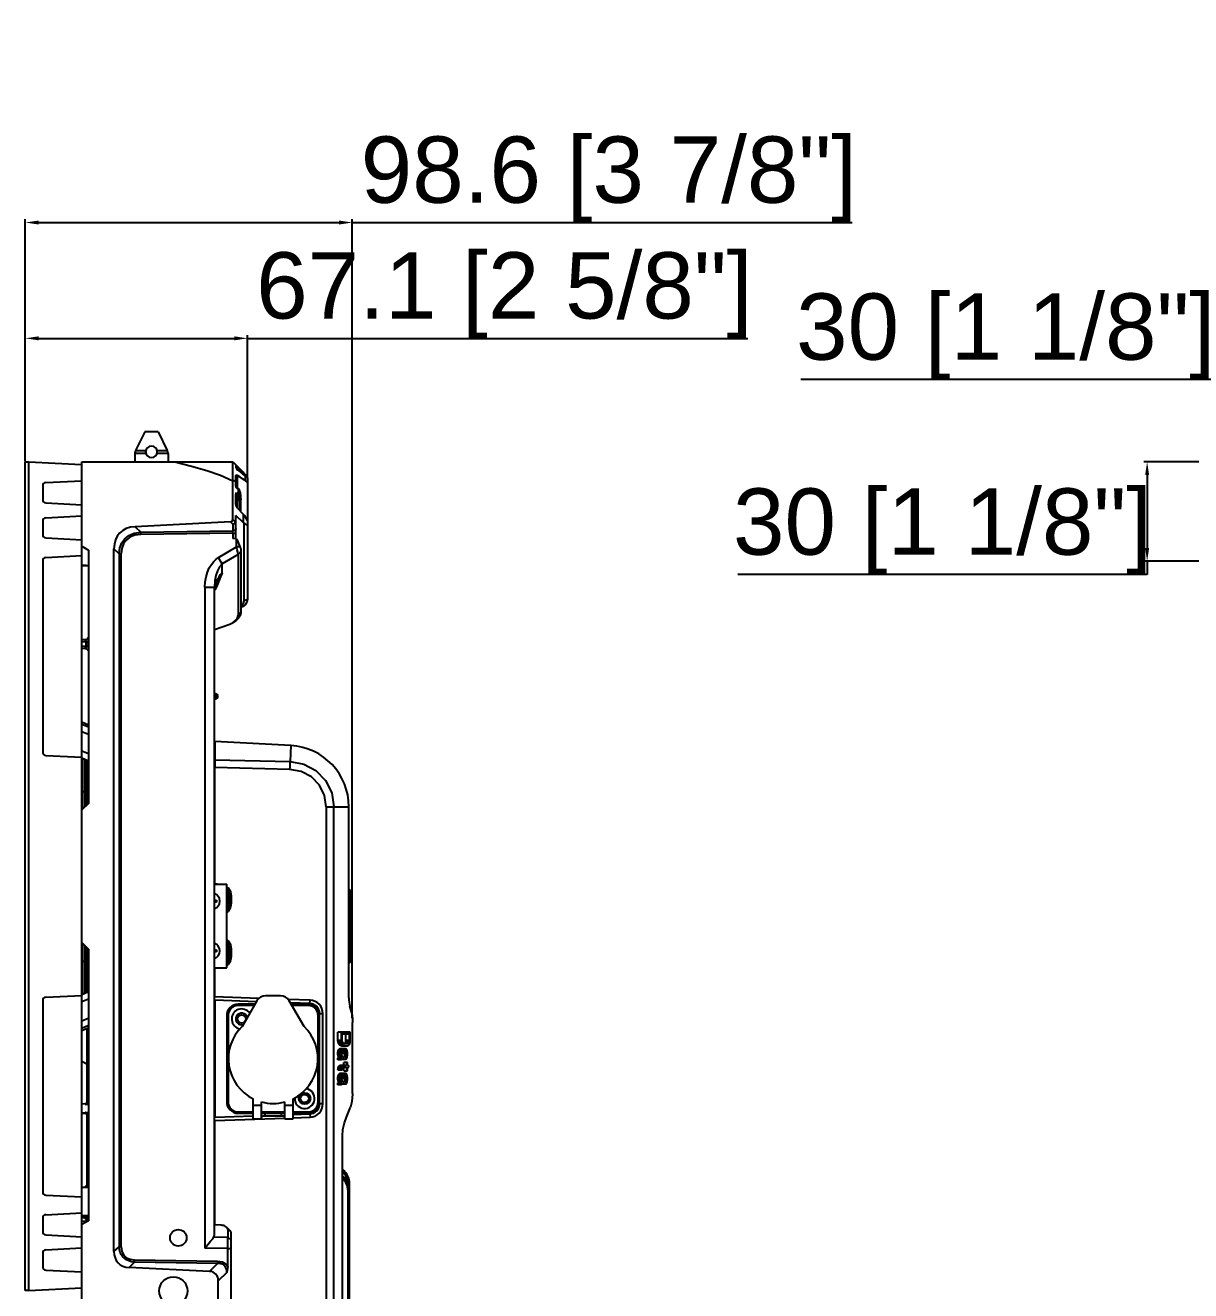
# Model space of a CAD drawing. Header units: millimetres. Extents: x -3132 to 28633, y 682 to 5849.
# Drawn here: x 6699.6 to 7051.1, y 2455.6 to 2837.1 of the extents above; entities that cross this region are included whole.
import ezdxf

# ---------------------------------------------------------------- set-up
doc = ezdxf.new("R2010")
doc.units = ezdxf.units.MM
doc.styles.get("Standard").update_dxf_attribs({"font": 'arial.ttf'})
doc.dimstyles.new('ISO-20', dxfattribs={"dimtxt": 20, "dimasz": 4, "dimexe": 1, "dimexo": 0.2, "dimgap": 0, "dimtad": 1, "dimtoh": 1, "dimdec": 1, "dimzin": 9, "dimdsep": 46, "dimtxsty": 'Standard', "dimblk": '_FILLED', "dimcen": 0.2, "dimclrd": 256, "dimclre": 256, "dimclrt": 256, "dimadec": 1, "dimazin": 2, "dimtfac": 1, "dimtdec": 1, "dimtofl": 0, "dimtmove": 0, "dimatfit": 3, "dimldrblk": '_FILLED', "dimfxl": 1, "dimtolj": 1, "dimtzin": 0, "dimarcsym": 0})

# ---------------------------------------------------------------- blocks, each defined once
blk = doc.blocks.new('_FILLED')
at = {"color": 0, "linetype": 'ByBlock'}
blk.add_solid([(0, 0), (-1, 0.15), (-1, -0.15)], dxfattribs=at)
blk = doc.blocks.new('*D6')
at = {"lineweight": -2, "transparency": 16777216}
for p, q in [((6699.62, 2705.63), (6699.62, 2778.67)), ((6798.26, 2537.75), (6798.26, 2778.67)), ((6703.62, 2777.67), (6794.26, 2777.67)), ((6798.26, 2777.67), (6949.02, 2777.67))]:
    blk.add_line(p, q, dxfattribs=at)
at = {"layer": 'Defpoints', "color": 0, "transparency": 16777216}
for p in [(6798.26, 2777.67), (6699.62, 2705.43), (6798.26, 2537.55)]:
    blk.add_point(p, dxfattribs=at)
at = {"lineweight": -2, "transparency": 16777216, "xscale": 4, "yscale": 4, "zscale": 4, "rotation": 180}
blk.add_blockref('_FILLED', (6699.62, 2777.67), dxfattribs=at)
at = {"lineweight": -2, "transparency": 16777216, "xscale": 4, "yscale": 4, "zscale": 4}
blk.add_blockref('_FILLED', (6798.26, 2777.67), dxfattribs=at)
at = {"transparency": 16777216, "insert": (6875.64, 2790.61), "char_height": 20, "attachment_point": 5}
blk.add_mtext('\\A1;98.6 [3 7/8"]', dxfattribs=at)
blk = doc.blocks.new('*D7')
at = {"lineweight": -2, "transparency": 16777216}
for p, q in [((6699.62, 2705.63), (6699.62, 2743.75)), ((6766.67, 2700.79), (6766.67, 2743.75)), ((6703.62, 2742.75), (6762.67, 2742.75)), ((6766.67, 2742.75), (6917.53, 2742.75))]:
    blk.add_line(p, q, dxfattribs=at)
at = {"layer": 'Defpoints', "color": 0, "transparency": 16777216}
for p in [(6766.67, 2742.75), (6699.62, 2705.43), (6766.67, 2700.59)]:
    blk.add_point(p, dxfattribs=at)
at = {"lineweight": -2, "transparency": 16777216, "xscale": 4, "yscale": 4, "zscale": 4, "rotation": 180}
blk.add_blockref('_FILLED', (6699.62, 2742.75), dxfattribs=at)
at = {"lineweight": -2, "transparency": 16777216, "xscale": 4, "yscale": 4, "zscale": 4}
blk.add_blockref('_FILLED', (6766.67, 2742.75), dxfattribs=at)
at = {"transparency": 16777216, "insert": (6844.1, 2755.69), "char_height": 20, "attachment_point": 5}
blk.add_mtext('\\A1;67.1 [2 5/8"]', dxfattribs=at)
blk = doc.blocks.new('*D20')
at = {"lineweight": -2, "transparency": 16777216}
for p, q in [((7061.03, 2730.33), (6933.59, 2730.33)), ((7061.03, 2705.73), (7061.03, 2731.33)), ((7087.03, 2730.33), (7065.03, 2730.33)), ((7091.03, 2675.73), (7091.03, 2731.33))]:
    blk.add_line(p, q, dxfattribs=at)
at = {"layer": 'Defpoints', "color": 0, "transparency": 16777216}
for p in [(7061.03, 2730.33), (7061.03, 2705.53), (7091.03, 2675.53)]:
    blk.add_point(p, dxfattribs=at)
at = {"lineweight": -2, "transparency": 16777216, "xscale": 4, "yscale": 4, "zscale": 4, "rotation": 180}
blk.add_blockref('_FILLED', (7061.03, 2730.33), dxfattribs=at)
at = {"lineweight": -2, "transparency": 16777216, "xscale": 4, "yscale": 4, "zscale": 4}
blk.add_blockref('_FILLED', (7091.03, 2730.33), dxfattribs=at)
at = {"transparency": 16777216, "insert": (6995.31, 2743.28), "char_height": 20, "attachment_point": 5}
blk.add_mtext('\\A1;30 [1 1/8"]', dxfattribs=at)
blk = doc.blocks.new('*D21')
at = {"lineweight": -2, "transparency": 16777216}
for p, q in [((7060.83, 2705.53), (7037, 2705.53)), ((7038, 2701.53), (7038, 2679.53)), ((7090.83, 2675.53), (7037, 2675.53)), ((7038, 2675.53), (7038, 2671.53)), ((7038, 2671.53), (6914.56, 2671.53))]:
    blk.add_line(p, q, dxfattribs=at)
at = {"layer": 'Defpoints', "color": 0, "transparency": 16777216}
for p in [(7061.03, 2705.53), (7038, 2675.53), (7091.03, 2675.53)]:
    blk.add_point(p, dxfattribs=at)
at = {"lineweight": -2, "transparency": 16777216, "xscale": 4, "yscale": 4, "zscale": 4}
for p, rotation in [((7038, 2705.53), 90), ((7038, 2675.53), 270)]:
    blk.add_blockref('_FILLED', p, dxfattribs=dict(at, rotation=rotation))
at = {"transparency": 16777216, "insert": (6976.28, 2684.48), "char_height": 20, "attachment_point": 5}
blk.add_mtext('\\A1;30 [1 1/8"]', dxfattribs=at)

msp = doc.modelspace()

# ---------------------------------------------------------------- linework, layer by layer
at = {"linetype": 'Continuous'}
for p, q in [((6735.667, 2714.533), (6732.879, 2708.955)), ((6739.667, 2714.533), (6735.667, 2714.533)), ((6739.667, 2714.533), (6742.456, 2708.955)), ((6699.617, 2455.633), (6699.617, 2705.433)), ((6700.667, 2705.433), (6699.617, 2705.433)), ((6700.667, 2455.633), (6700.667, 2705.433)), ((6716.618, 2704.597), (6700.667, 2705.433)), ((6716.667, 1705.533), (6716.667, 2705.533)), ((6716.667, 2705.533), (6762.167, 2705.533)), ((6732.667, 2708.061), (6732.667, 2705.533)), ((6735.982, 2708.061), (6732.667, 2708.061)), ((6732.879, 2708.955), (6735.969, 2708.955)), ((6742.667, 2708.061), (6739.353, 2708.061)), ((6739.366, 2708.955), (6742.456, 2708.955)), ((6739.417, 2708.531), (6739.417, 2708.533)), ((6742.667, 2708.061), (6742.667, 2705.533)), ((6762.167, 2688.086), (6762.167, 2705.533)), ((6762.167, 2705.533), (6765.33, 2702.37)), ((6763.167, 2704.533), (6763.167, 2703.699)), ((6763.262, 2704.397), (6763.254, 2704.345)), ((6763.301, 2704.06), (6763.372, 2703.798)), ((6763.372, 2703.798), (6763.458, 2703.528)), ((6763.458, 2703.528), (6763.582, 2703.175)), ((6763.724, 2703.423), (6763.553, 2703.257)), ((6763.639, 2697.691), (6763.639, 2701.435)), ((6764.398, 2700.924), (6763.639, 2701.435)), ((6763.828, 2703.612), (6763.724, 2703.423)), ((6763.793, 2703.908), (6763.85, 2703.783)), ((6763.85, 2703.783), (6763.828, 2703.612)), ((6704.867, 2698.264), (6704.867, 2694.162)), ((6705.815, 2699.262), (6716.667, 2699.831)), ((6763.167, 2698.229), (6763.167, 2701.358)), ((6763.186, 2698.046), (6763.167, 2698.229)), ((6763.301, 2698.054), (6763.21, 2698.191)), ((6763.281, 2697.828), (6763.313, 2697.689)), ((6763.301, 2698.054), (6763.805, 2697.513)), ((6763.793, 2697.174), (6763.313, 2697.689)), ((6765.156, 2700.413), (6764.398, 2700.924)), ((6765.913, 2699.901), (6765.156, 2700.413)), ((6765.913, 2701.371), (6765.913, 2699.901)), ((6766.667, 2700.683), (6766.667, 2664.014)), ((6763.167, 2695.524), (6763.184, 2695.787)), ((6763.167, 2692.732), (6763.167, 2695.524)), ((6763.313, 2696.24), (6763.793, 2695.796)), ((6763.336, 2695.433), (6763.553, 2695.501)), ((6763.396, 2695.21), (6763.639, 2695.266)), ((6763.47, 2695.727), (6763.611, 2695.343)), ((6763.611, 2695.343), (6763.639, 2695.266)), ((6763.639, 2691.577), (6763.639, 2695.266)), ((6763.933, 2694.831), (6763.639, 2695.266)), ((6763.844, 2697.309), (6763.793, 2697.174)), ((6763.793, 2697.174), (6763.793, 2695.796)), ((6764.242, 2696.919), (6763.806, 2697.512)), ((6764.558, 2694.749), (6764.667, 2694.09)), ((6764.667, 2690.453), (6764.667, 2695.36)), ((6705.815, 2693.163), (6716.667, 2692.594)), ((6763.639, 2691.558), (6765.33, 2689.741)), ((6764.196, 2693.738), (6764.196, 2690.96)), ((6704.867, 2687.662), (6704.867, 2683.56)), ((6705.815, 2688.661), (6716.667, 2689.23)), ((6761.495, 2687.38), (6732.757, 2685.961)), ((6762.202, 2686.707), (6761.495, 2687.38)), ((6762.167, 2688.086), (6763.037, 2687.26)), ((6762.202, 2686.707), (6762.202, 2684.719)), ((6763.167, 2682.313), (6763.167, 2689.368)), ((6765.33, 2687.258), (6763.167, 2689.368)), ((6765.33, 2689.741), (6765.33, 2687.258)), ((6765.668, 2663.648), (6765.668, 2686.908)), ((6705.815, 2682.561), (6716.667, 2681.993)), ((6732.757, 2685.961), (6734.485, 2684.318)), ((6734.485, 2684.318), (6762.202, 2684.719)), ((6762.202, 2684.012), (6734.485, 2683.611)), ((6762.585, 2684.783), (6762.202, 2684.719)), ((6762.202, 2684.012), (6762.202, 2682.378)), ((6762.202, 2684.012), (6763.167, 2684.012)), ((6763.296, 2682.313), (6762.202, 2682.378)), ((6716.667, 2680.033), (6718.667, 2678.878)), ((6718.667, 2678.878), (6718.667, 2602.533)), ((6726.367, 2467.399), (6726.367, 2679.251)), ((6727.889, 2677.805), (6726.367, 2679.251)), ((6757.9, 2676.641), (6763.296, 2679.887)), ((6763.296, 2679.887), (6763.296, 2682.313)), ((6763.296, 2682.313), (6763.674, 2681.912)), ((6763.501, 2679.024), (6763.296, 2679.887)), ((6764.493, 2679.887), (6763.296, 2679.887)), ((6764.56, 2679.719), (6763.674, 2681.912)), ((6764.667, 2679.397), (6764.667, 2660.133)), ((6704.867, 2675.662), (6704.867, 2617.993)), ((6705.815, 2676.661), (6716.667, 2677.23)), ((6727.889, 2677.805), (6727.889, 2468.845)), ((6727.889, 2677.805), (6728.561, 2677.805)), ((6728.561, 2468.845), (6728.561, 2677.842)), ((6763.83, 2677.595), (6759.026, 2674.706)), ((6764.667, 2678.512), (6763.83, 2677.595)), ((6763.83, 2677.595), (6763.83, 2659.216)), ((6716.667, 2674.283), (6718.667, 2674.248)), ((6718.001, 2674.26), (6716.667, 2674.213)), ((6759.026, 2672), (6758.061, 2669.788)), ((6759.026, 2672), (6759.026, 2674.706)), ((6753.772, 2667.757), (6753.772, 2468.437)), ((6753.772, 2667.757), (6756.667, 2667.757)), ((6756.667, 2472.359), (6756.667, 2667.757)), ((6756.749, 2666.855), (6756.961, 2668.099)), ((6757.258, 2667.826), (6756.801, 2666.954)), ((6756.961, 2668.099), (6757.264, 2669.174)), ((6758.061, 2669.788), (6757.258, 2667.826)), ((6757.317, 2668.928), (6757.323, 2668.944)), ((6766.667, 2664.014), (6765.668, 2663.648)), ((6763.83, 2659.216), (6764.667, 2660.133)), ((6756.667, 2654.999), (6761.341, 2656.602)), ((6761.341, 2656.602), (6762.312, 2657.073)), ((6762.313, 2657.073), (6762.318, 2657.076)), ((6717.724, 2651.89), (6716.667, 2651.835)), ((6717.724, 2651.89), (6717.724, 2651.283)), ((6717.967, 2651.283), (6716.667, 2651.283)), ((6717.967, 2649.783), (6716.667, 2649.783)), ((6717.724, 2649.175), (6716.667, 2649.231)), ((6717.724, 2649.783), (6717.724, 2649.175)), ((6717.89, 2649.153), (6718.279, 2649.915)), ((6717.967, 2649.783), (6717.967, 2651.283)), ((6718.579, 2650.917), (6718.667, 2651.513)), ((6757.194, 2635.536), (6756.667, 2635.563)), ((6757.667, 2635.037), (6756.667, 2635.082)), ((6756.667, 2634.538), (6757.667, 2634.584)), ((6756.667, 2634.057), (6757.194, 2634.085)), ((6757.667, 2634.584), (6757.667, 2635.037)), ((6718.667, 2626.135), (6716.667, 2626.978)), ((6718.667, 2625.461), (6716.667, 2626.304)), ((6716.667, 2624.213), (6718.667, 2623.369)), ((6718.667, 2617.452), (6716.667, 2618.296)), ((6756.819, 2621.14), (6756.827, 2615.651)), ((6779.731, 2619.939), (6756.819, 2621.14)), ((6779.731, 2619.939), (6779.479, 2615.137)), ((6705.815, 2616.994), (6716.667, 2616.426)), ((6718.667, 2615.282), (6716.667, 2616.125)), ((6716.967, 2600.833), (6716.967, 2615.999)), ((6717.667, 2601.533), (6717.667, 2615.533)), ((6718.167, 2602.033), (6718.167, 2615.493)), ((6756.827, 2615.651), (6756.667, 2615.686)), ((6756.827, 2615.651), (6779.479, 2615.137)), ((6718.167, 2612.033), (6718.667, 2612.033)), ((6756.667, 2613.314), (6756.833, 2613.314)), ((6756.833, 2578.165), (6756.833, 2613.314)), ((6779.459, 2612.744), (6756.833, 2613.314)), ((6716.667, 2606.133), (6718.167, 2606.133)), ((6718.667, 2602.533), (6716.667, 2600.533)), ((6790.397, 2601.516), (6790.397, 1908.046)), ((6790.397, 2601.516), (6797.213, 2601.516)), ((6792.713, 1906.961), (6792.713, 2601.516)), ((6797.213, 2543.935), (6797.213, 2601.516)), ((6756.667, 2578.17), (6756.833, 2578.165)), ((6756.667, 2578.133), (6760.417, 2578.133)), ((6757.453, 2578.133), (6756.833, 2578.165)), ((6760.417, 2552.933), (6760.417, 2578.133)), ((6760.417, 2575.936), (6760.71, 2575.491)), ((6797.713, 2576.283), (6797.213, 2576.783)), ((6797.713, 2554.783), (6797.713, 2576.283)), ((6756.667, 2573.353), (6757.267, 2573.353)), ((6757.267, 2572.713), (6756.667, 2572.713)), ((6756.791, 2573.353), (6756.791, 2572.713)), ((6757.267, 2573.353), (6757.267, 2572.713)), ((6760.71, 2575.491), (6760.874, 2574.583)), ((6760.874, 2572.483), (6760.723, 2571.607)), ((6760.874, 2574.583), (6760.874, 2572.483)), ((6760.874, 2574.583), (6761.848, 2574.583)), ((6761.848, 2572.483), (6760.874, 2572.483)), ((6761.367, 2572.483), (6761.367, 2574.583)), ((6761.598, 2571.186), (6761.848, 2572.483)), ((6761.848, 2572.483), (6761.848, 2574.583)), ((6760.723, 2571.607), (6760.417, 2571.126)), ((6716.667, 2560.533), (6718.667, 2558.533)), ((6716.967, 2545.067), (6716.967, 2560.233)), ((6717.667, 2545.362), (6717.667, 2559.533)), ((6718.167, 2559.033), (6718.167, 2545.573)), ((6718.667, 2558.533), (6718.667, 2476.688)), ((6756.667, 2558.353), (6757.267, 2558.353)), ((6757.267, 2557.713), (6756.667, 2557.713)), ((6756.791, 2558.353), (6756.791, 2557.713)), ((6757.267, 2558.353), (6757.267, 2557.713)), ((6760.417, 2559.936), (6760.71, 2559.491)), ((6760.71, 2559.491), (6760.874, 2558.583)), ((6760.874, 2556.483), (6760.723, 2555.607)), ((6760.874, 2558.583), (6760.874, 2556.483)), ((6760.874, 2558.583), (6761.848, 2558.583)), ((6761.848, 2556.483), (6760.874, 2556.483)), ((6761.367, 2556.483), (6761.367, 2558.583)), ((6761.598, 2555.186), (6761.848, 2556.483)), ((6761.848, 2556.483), (6761.848, 2558.583)), ((6716.667, 2554.933), (6718.167, 2554.933)), ((6756.667, 2552.933), (6760.417, 2552.933)), ((6756.833, 2552.9), (6756.667, 2552.896)), ((6756.833, 2552.9), (6757.453, 2552.933)), ((6756.833, 2544.186), (6756.833, 2552.9)), ((6760.723, 2555.607), (6760.417, 2555.126)), ((6797.713, 2554.783), (6797.213, 2554.283)), ((6716.667, 2544.941), (6718.667, 2545.784)), ((6704.867, 2543.075), (6704.867, 2485.404)), ((6705.815, 2544.074), (6716.667, 2544.643)), ((6716.667, 2542.77), (6718.667, 2543.614)), ((6756.831, 2544.186), (6756.608, 2544.177)), ((6756.667, 2542.131), (6756.867, 2542.128)), ((6770.065, 2543.716), (6756.831, 2544.186)), ((6756.867, 2507.899), (6756.867, 2543.167)), ((6769.328, 2542.732), (6756.867, 2543.167)), ((6763.867, 2541.583), (6763.867, 2541.983)), ((6768.895, 2541.983), (6763.867, 2541.983)), ((6768.664, 2541.583), (6763.867, 2541.583)), ((6769.501, 2543.033), (6765.023, 2535.276)), ((6776.635, 2544.533), (6772.099, 2544.533)), ((6785.507, 2543.168), (6778.967, 2543.4)), ((6783.712, 2535.276), (6779.233, 2543.033)), ((6785.472, 2542.168), (6779.615, 2542.373)), ((6784.867, 2541.983), (6779.84, 2541.983)), ((6784.867, 2541.583), (6780.071, 2541.583)), ((6784.867, 2541.583), (6784.867, 2541.983)), ((6785.472, 2542.168), (6785.507, 2543.168)), ((6798.076, 2539.397), (6797.554, 2541.346)), ((6718.571, 2537.656), (6716.667, 2536.853)), ((6760.367, 2538.483), (6760.367, 2512.583)), ((6760.767, 2538.483), (6760.367, 2538.483)), ((6760.767, 2538.483), (6760.767, 2512.583)), ((6787.967, 2512.583), (6787.967, 2538.483)), ((6787.967, 2538.483), (6788.367, 2538.483)), ((6788.367, 2511.896), (6788.367, 2539.17)), ((6788.367, 2539.17), (6789.367, 2539.17)), ((6789.367, 2511.896), (6789.367, 2539.17)), ((6716.667, 2534.762), (6718.667, 2535.605)), ((6716.667, 2534.087), (6718.561, 2534.886)), ((6718.167, 2534.633), (6718.167, 2512.03)), ((6793.929, 2531.033), (6793.929, 2533.533)), ((6797.639, 2533.533), (6793.929, 2533.533)), ((6794.867, 2533.533), (6794.867, 2531.033)), ((6797.639, 2531.033), (6797.639, 2533.533)), ((6798.279, 2515.088), (6798.279, 2536.432)), ((6794.867, 2531.033), (6793.929, 2531.033)), ((6794.926, 2530.512), (6793.997, 2530.512)), ((6795.044, 2530.095), (6794.132, 2530.095)), ((6794.867, 2531.033), (6794.926, 2530.512)), ((6794.926, 2530.512), (6795.044, 2530.095)), ((6795.044, 2530.095), (6795.28, 2529.679)), ((6795.221, 2531.033), (6795.221, 2532.908)), ((6797.285, 2532.908), (6795.221, 2532.908)), ((6795.28, 2530.616), (6795.221, 2531.033)), ((6795.398, 2530.304), (6795.28, 2530.616)), ((6795.575, 2530.095), (6795.398, 2530.304)), ((6795.811, 2529.991), (6795.575, 2530.095)), ((6796.695, 2529.991), (6795.811, 2529.991)), ((6796.931, 2530.095), (6796.026, 2530.095)), ((6797.108, 2530.304), (6796.18, 2530.304)), ((6797.226, 2530.616), (6796.28, 2530.616)), ((6796.33, 2531.033), (6796.33, 2532.908)), ((6797.285, 2531.033), (6796.33, 2531.033)), ((6796.931, 2530.095), (6796.695, 2529.991)), ((6797.108, 2530.304), (6796.931, 2530.095)), ((6797.226, 2530.616), (6797.108, 2530.304)), ((6797.285, 2531.033), (6797.226, 2530.616)), ((6797.226, 2529.679), (6797.462, 2530.095)), ((6797.285, 2532.908), (6797.285, 2531.033)), ((6797.462, 2530.095), (6797.58, 2530.512)), ((6797.58, 2530.512), (6797.639, 2531.033)), ((6793.929, 2526.866), (6793.929, 2527.491)), ((6794.867, 2527.491), (6793.929, 2527.491)), ((6794.867, 2526.866), (6793.929, 2526.866)), ((6794.926, 2527.908), (6793.997, 2527.908)), ((6794.926, 2526.345), (6793.997, 2526.345)), ((6794.985, 2528.116), (6794.065, 2528.116)), ((6795.044, 2526.033), (6794.132, 2526.033)), ((6795.162, 2528.429), (6794.265, 2528.429)), ((6795.162, 2525.929), (6794.265, 2525.929)), ((6795.28, 2529.679), (6794.396, 2529.679)), ((6796.401, 2528.533), (6794.525, 2528.533)), ((6795.516, 2529.47), (6794.652, 2529.47)), ((6794.926, 2527.908), (6794.867, 2527.491)), ((6794.867, 2527.491), (6794.867, 2526.866)), ((6794.867, 2526.866), (6794.926, 2526.345)), ((6794.985, 2528.116), (6794.926, 2527.908)), ((6794.926, 2526.345), (6795.044, 2526.033)), ((6794.96, 2529.366), (6796.695, 2529.366)), ((6795.162, 2528.429), (6794.985, 2528.116)), ((6795.162, 2525.929), (6794.985, 2525.825)), ((6795.044, 2526.033), (6795.162, 2525.929)), ((6795.103, 2527.491), (6795.221, 2527.908)), ((6795.103, 2526.866), (6795.103, 2527.491)), ((6795.811, 2527.491), (6795.103, 2527.491)), ((6795.87, 2527.075), (6795.103, 2527.075)), ((6795.221, 2526.345), (6795.103, 2526.866)), ((6795.398, 2528.533), (6795.162, 2528.429)), ((6795.221, 2527.908), (6795.339, 2528.012)), ((6795.634, 2527.908), (6795.221, 2527.908)), ((6795.752, 2527.7), (6795.221, 2527.7)), ((6795.398, 2526.033), (6795.221, 2526.345)), ((6795.28, 2529.679), (6795.516, 2529.47)), ((6795.339, 2528.012), (6795.457, 2528.012)), ((6795.516, 2525.929), (6795.398, 2526.033)), ((6795.457, 2528.012), (6795.634, 2527.908)), ((6795.516, 2529.47), (6795.811, 2529.366)), ((6795.87, 2525.929), (6795.516, 2525.929)), ((6795.811, 2528.325), (6795.575, 2528.533)), ((6795.634, 2527.908), (6795.752, 2527.7)), ((6795.752, 2527.7), (6795.811, 2527.491)), ((6795.929, 2528.116), (6795.811, 2528.325)), ((6795.811, 2527.491), (6795.87, 2527.075)), ((6795.87, 2527.075), (6795.87, 2525.929)), ((6796.047, 2527.7), (6795.929, 2528.116)), ((6796.283, 2528.012), (6795.929, 2528.012)), ((6796.401, 2527.908), (6796.047, 2527.908)), ((6796.106, 2527.075), (6796.047, 2527.7)), ((6796.46, 2527.7), (6796.047, 2527.7)), ((6796.519, 2527.283), (6796.047, 2527.283)), ((6796.106, 2525.929), (6796.106, 2527.075)), ((6796.519, 2526.658), (6796.106, 2526.658)), ((6796.46, 2526.241), (6796.106, 2526.241)), ((6796.401, 2526.033), (6796.106, 2526.033)), ((6796.283, 2525.929), (6796.106, 2525.929)), ((6796.283, 2528.533), (6796.283, 2528.012)), ((6796.283, 2528.012), (6796.401, 2527.908)), ((6796.401, 2526.033), (6796.283, 2525.929)), ((6796.519, 2528.429), (6796.401, 2528.533)), ((6796.401, 2527.908), (6796.46, 2527.7)), ((6796.46, 2526.241), (6796.401, 2526.033)), ((6796.46, 2527.7), (6796.519, 2527.283)), ((6796.519, 2526.658), (6796.46, 2526.241)), ((6796.637, 2528.22), (6796.519, 2528.429)), ((6796.519, 2527.283), (6796.519, 2526.658)), ((6796.578, 2525.72), (6796.695, 2526.033)), ((6796.695, 2528.012), (6796.637, 2528.22)), ((6796.695, 2529.366), (6796.99, 2529.47)), ((6796.754, 2527.283), (6796.695, 2528.012)), ((6796.695, 2526.033), (6796.754, 2526.658)), ((6796.754, 2526.658), (6796.754, 2527.283)), ((6796.99, 2529.47), (6797.226, 2529.679)), ((6716.667, 2524.796), (6718.167, 2523.993)), ((6793.929, 2525.2), (6793.929, 2525.72)), ((6794.867, 2525.72), (6793.929, 2525.72)), ((6794.867, 2525.2), (6793.929, 2525.2)), ((6794.926, 2522.7), (6793.997, 2522.7)), ((6794.985, 2525.825), (6794.065, 2525.825)), ((6794.985, 2523.012), (6794.065, 2523.012)), ((6795.103, 2523.325), (6794.199, 2523.325)), ((6796.519, 2523.533), (6794.461, 2523.533)), ((6794.985, 2525.825), (6794.867, 2525.72)), ((6794.867, 2525.72), (6794.867, 2525.2)), ((6795.044, 2525.304), (6794.867, 2525.2)), ((6794.926, 2522.7), (6794.867, 2522.075)), ((6794.985, 2523.012), (6794.926, 2522.7)), ((6795.103, 2523.325), (6794.985, 2523.012)), ((6795.339, 2525.408), (6795.044, 2525.304)), ((6795.339, 2523.533), (6795.103, 2523.325)), ((6795.103, 2522.075), (6795.162, 2522.595)), ((6795.162, 2522.595), (6795.28, 2522.908)), ((6795.28, 2522.908), (6795.457, 2523.012)), ((6795.339, 2525.408), (6796.283, 2525.408)), ((6795.457, 2523.012), (6796.519, 2523.012)), ((6795.653, 2523.533), (6795.653, 2524.366)), ((6796.754, 2524.366), (6795.653, 2524.366)), ((6795.653, 2521.866), (6795.653, 2523.012)), ((6796.283, 2525.408), (6796.46, 2525.512)), ((6796.46, 2525.512), (6796.578, 2525.72)), ((6796.519, 2524.366), (6796.519, 2523.533)), ((6796.519, 2523.012), (6796.519, 2521.866)), ((6796.754, 2523.533), (6796.754, 2524.366)), ((6796.754, 2523.533), (6797.226, 2523.533)), ((6796.754, 2521.866), (6796.754, 2523.012)), ((6796.754, 2523.012), (6797.226, 2523.012)), ((6797.226, 2523.012), (6797.226, 2523.533)), ((6795.103, 2522.075), (6793.929, 2522.075)), ((6793.929, 2519.366), (6793.929, 2519.991)), ((6794.867, 2519.991), (6793.929, 2519.991)), ((6794.867, 2519.366), (6793.929, 2519.366)), ((6794.926, 2520.408), (6793.997, 2520.408)), ((6794.926, 2518.845), (6793.997, 2518.845)), ((6794.985, 2520.616), (6794.065, 2520.616)), ((6794.985, 2518.325), (6794.065, 2518.325)), ((6795.044, 2518.533), (6794.132, 2518.533)), ((6795.162, 2520.929), (6794.265, 2520.929)), ((6795.162, 2518.429), (6794.265, 2518.429)), ((6796.401, 2521.033), (6794.525, 2521.033)), ((6794.926, 2520.408), (6794.867, 2519.991)), ((6794.867, 2519.991), (6794.867, 2519.366)), ((6794.867, 2519.366), (6794.926, 2518.845)), ((6794.985, 2518.325), (6794.867, 2518.22)), ((6794.985, 2520.616), (6794.926, 2520.408)), ((6794.926, 2518.845), (6795.044, 2518.533)), ((6795.162, 2520.929), (6794.985, 2520.616)), ((6795.162, 2518.429), (6794.985, 2518.325)), ((6795.044, 2518.533), (6795.162, 2518.429)), ((6795.103, 2519.991), (6795.221, 2520.408)), ((6795.103, 2519.366), (6795.103, 2519.991)), ((6795.811, 2519.991), (6795.103, 2519.991)), ((6795.87, 2519.575), (6795.103, 2519.575)), ((6795.221, 2518.845), (6795.103, 2519.366)), ((6795.398, 2521.033), (6795.162, 2520.929)), ((6795.221, 2520.408), (6795.339, 2520.512)), ((6795.634, 2520.408), (6795.221, 2520.408)), ((6795.752, 2520.2), (6795.221, 2520.2)), ((6795.398, 2518.533), (6795.221, 2518.845)), ((6795.339, 2520.512), (6795.457, 2520.512)), ((6795.516, 2518.429), (6795.398, 2518.533)), ((6795.457, 2520.512), (6795.634, 2520.408)), ((6795.87, 2518.429), (6795.516, 2518.429)), ((6795.811, 2520.825), (6795.575, 2521.033)), ((6795.634, 2520.408), (6795.752, 2520.2)), ((6795.653, 2521.866), (6796.754, 2521.866)), ((6795.752, 2520.2), (6795.811, 2519.991)), ((6795.929, 2520.616), (6795.811, 2520.825)), ((6795.811, 2519.991), (6795.87, 2519.575)), ((6795.87, 2519.575), (6795.87, 2518.429)), ((6796.047, 2520.2), (6795.929, 2520.616)), ((6796.283, 2520.512), (6795.929, 2520.512)), ((6796.401, 2520.408), (6796.047, 2520.408)), ((6796.106, 2519.575), (6796.047, 2520.2)), ((6796.46, 2520.2), (6796.047, 2520.2)), ((6796.519, 2519.783), (6796.047, 2519.783)), ((6796.106, 2518.429), (6796.106, 2519.575)), ((6796.519, 2519.158), (6796.106, 2519.158)), ((6796.46, 2518.741), (6796.106, 2518.741)), ((6796.401, 2518.533), (6796.106, 2518.533)), ((6796.283, 2518.429), (6796.106, 2518.429)), ((6796.283, 2521.033), (6796.283, 2520.512)), ((6796.283, 2520.512), (6796.401, 2520.408)), ((6796.401, 2518.533), (6796.283, 2518.429)), ((6796.519, 2520.929), (6796.401, 2521.033)), ((6796.401, 2520.408), (6796.46, 2520.2)), ((6796.46, 2518.741), (6796.401, 2518.533)), ((6796.46, 2520.2), (6796.519, 2519.783)), ((6796.519, 2519.158), (6796.46, 2518.741)), ((6796.637, 2520.72), (6796.519, 2520.929)), ((6796.519, 2519.783), (6796.519, 2519.158)), ((6796.578, 2518.22), (6796.695, 2518.533)), ((6796.695, 2520.512), (6796.637, 2520.72)), ((6796.754, 2519.783), (6796.695, 2520.512)), ((6796.695, 2518.533), (6796.754, 2519.158)), ((6796.754, 2519.158), (6796.754, 2519.783)), ((6793.929, 2517.7), (6793.929, 2518.22)), ((6794.867, 2518.22), (6793.929, 2518.22)), ((6794.867, 2517.7), (6793.929, 2517.7)), ((6794.867, 2518.22), (6794.867, 2517.7)), ((6795.044, 2517.804), (6794.867, 2517.7)), ((6795.339, 2517.908), (6795.044, 2517.804)), ((6795.339, 2517.908), (6796.283, 2517.908)), ((6796.283, 2517.908), (6796.46, 2518.012)), ((6796.46, 2518.012), (6796.578, 2518.22)), ((6716.667, 2511.914), (6717.713, 2512.005)), ((6717.724, 2511.89), (6716.667, 2511.835)), ((6717.713, 2512.005), (6717.713, 2511.89)), ((6717.724, 2511.89), (6717.724, 2511.679)), ((6718.667, 2511.718), (6717.724, 2511.679)), ((6718.427, 2512.198), (6718.618, 2512.554)), ((6760.767, 2512.583), (6760.367, 2512.583)), ((6768.367, 2507.383), (6768.367, 2513.44)), ((6768.367, 2511.533), (6770.867, 2511.533)), ((6770.867, 2507.383), (6770.867, 2512.495)), ((6777.867, 2507.383), (6777.867, 2512.495)), ((6777.867, 2511.533), (6780.367, 2511.533)), ((6780.367, 2507.383), (6780.367, 2513.44)), ((6787.967, 2512.583), (6788.367, 2512.583)), ((6789.367, 2511.896), (6788.367, 2511.896)), ((6716.667, 2509.231), (6717.724, 2509.175)), ((6716.667, 2509.152), (6717.713, 2509.061)), ((6717.713, 2509.175), (6717.713, 2509.061)), ((6717.724, 2509.387), (6717.724, 2509.175)), ((6718.115, 2509.163), (6717.724, 2509.387)), ((6717.724, 2509.387), (6718.667, 2509.348)), ((6718.427, 2508.867), (6718.115, 2509.163)), ((6718.167, 2509.036), (6718.167, 2486.809)), ((6718.618, 2508.512), (6718.427, 2508.867)), ((6756.634, 2506.885), (6756.832, 2506.88)), ((6756.867, 2508.938), (6756.667, 2508.935)), ((6756.832, 2506.88), (6777.859, 2507.627)), ((6756.833, 2475.386), (6756.833, 2506.897)), ((6756.867, 2507.899), (6768.367, 2508.3)), ((6763.867, 2509.483), (6763.867, 2509.083)), ((6763.867, 2509.483), (6768.367, 2509.483)), ((6763.867, 2509.083), (6768.367, 2509.083)), ((6768.367, 2507.383), (6770.867, 2507.383)), ((6770.867, 2509.483), (6777.867, 2509.483)), ((6770.867, 2509.083), (6777.867, 2509.083)), ((6771.867, 2509.083), (6771.867, 2508.354)), ((6771.867, 2508.354), (6776.867, 2508.354)), ((6776.867, 2508.354), (6776.867, 2509.083)), ((6777.867, 2507.383), (6780.367, 2507.383)), ((6780.356, 2507.715), (6785.507, 2507.898)), ((6780.363, 2508.719), (6785.472, 2508.898)), ((6780.367, 2509.483), (6784.867, 2509.483)), ((6780.367, 2509.083), (6784.867, 2509.083)), ((6784.867, 2509.483), (6784.867, 2509.083)), ((6785.472, 2508.898), (6785.507, 2507.898)), ((6795.278, 2271.104), (6795.278, 2502.189)), ((6795.278, 2492.168), (6795.949, 2491.497)), ((6795.627, 2491.144), (6795.278, 2491.492)), ((6795.278, 2490.168), (6795.949, 2489.497)), ((6795.627, 2489.144), (6795.278, 2489.492)), ((6796.341, 2490.212), (6795.627, 2491.144)), ((6796.791, 2489.127), (6796.341, 2490.212)), ((6796.945, 2487.962), (6796.791, 2489.127)), ((6796.945, 2487.962), (6797.413, 2487.962)), ((6797.413, 1923.104), (6797.413, 2487.962)), ((6705.815, 2484.405), (6716.667, 2483.836)), ((6716.667, 2486.783), (6718.667, 2486.818)), ((6716.667, 2486.783), (6717.202, 2486.802)), ((6796.945, 2485.962), (6796.791, 2487.127)), ((6796.945, 2485.962), (6796.945, 1925.104)), ((6796.945, 2485.962), (6797.413, 2485.962)), ((6704.867, 2477.506), (6704.867, 2473.404)), ((6705.815, 2478.504), (6716.667, 2479.073)), ((6716.667, 2478.283), (6718.667, 2478.248)), ((6716.667, 2477.639), (6717.564, 2477.618)), ((6718.667, 2476.688), (6716.667, 2475.533)), ((6716.667, 2476.603), (6718.415, 2476.542)), ((6717.568, 2478.006), (6717.562, 2477.618)), ((6717.774, 2477.215), (6717.564, 2477.618)), ((6717.568, 2478.267), (6717.568, 2478.006)), ((6717.759, 2476.565), (6717.759, 2476.163)), ((6718.05, 2476.813), (6717.774, 2477.215)), ((6718.167, 2478.257), (6718.167, 2476.533)), ((6758.704, 2475.311), (6756.667, 2475.393)), ((6761.219, 2473.859), (6760.414, 2474.665)), ((6760.668, 2474.097), (6760.668, 2471.76)), ((6761.667, 2473.201), (6760.668, 2474.097)), ((6761.463, 2473.622), (6761.219, 2473.859)), ((6761.462, 2473.619), (6761.667, 2473.201)), ((6761.667, 2437.865), (6761.667, 2473.201)), ((6705.815, 2472.405), (6716.667, 2471.836)), ((6726.367, 2467.399), (6727.889, 2468.845)), ((6728.561, 2468.845), (6727.889, 2468.845)), ((6756.528, 2471.843), (6760.668, 2471.76)), ((6760.668, 2471.76), (6761.667, 2470.863)), ((6704.867, 2466.904), (6704.867, 2462.802)), ((6705.815, 2467.903), (6716.667, 2468.471)), ((6732.604, 2464.883), (6757.59, 2464.521)), ((6760.668, 2468.298), (6753.772, 2468.437)), ((6760.668, 2462.849), (6760.668, 2468.298)), ((6760.668, 2468.298), (6761.667, 2468.298)), ((6705.815, 2461.803), (6716.667, 2461.235)), ((6732.604, 2464.176), (6730.941, 2462.596)), ((6755.142, 2461.401), (6730.941, 2462.596)), ((6757.59, 2463.815), (6732.604, 2464.176)), ((6755.142, 2461.401), (6757.59, 2463.815)), ((6760.387, 2461.046), (6757.834, 2458.528)), ((6757.834, 2452.538), (6757.834, 2458.528)), ((6700.667, 2455.633), (6699.617, 2455.633)), ((6700.667, 2455.633), (6716.667, 2456.471))]:
    msp.add_line(p, q, dxfattribs=at)
for points in [[(6744.734, 2705.533), (6749.735, 2704.234), (6754.331, 2702.9), (6758.506, 2701.479), (6762.167, 2699.818)], [(6763.167, 2703.699), (6763.204, 2703.567), (6763.31, 2703.397), (6763.462, 2703.226), (6763.639, 2703.074)], [(6763.167, 2701.358), (6763.212, 2701.5), (6763.321, 2701.55), (6763.466, 2701.526), (6763.639, 2701.435)], [(6763.254, 2704.345), (6763.26, 2704.265), (6763.275, 2704.176), (6763.301, 2704.06)], [(6763.313, 2704.387), (6763.281, 2704.408), (6763.262, 2704.397)], [(6763.639, 2703.074), (6764.398, 2702.507), (6765.156, 2701.939), (6765.913, 2701.371)], [(6763.167, 2699.654), (6762.837, 2699.709), (6762.504, 2699.764), (6762.167, 2699.818)], [(6763.313, 2697.689), (6763.237, 2697.865), (6763.186, 2698.046)], [(6763.301, 2698.054), (6763.275, 2698.073), (6763.26, 2698.064), (6763.254, 2698.021)], [(6763.254, 2698.021), (6763.262, 2697.931), (6763.281, 2697.828)], [(6765.913, 2701.371), (6766.186, 2701.153), (6766.437, 2700.923), (6766.667, 2700.682)], [(6766.667, 2699.267), (6766.438, 2699.491), (6766.186, 2699.703), (6765.913, 2699.901)], [(6763.167, 2694.914), (6763.227, 2695.081), (6763.396, 2695.21)], [(6763.184, 2695.787), (6763.232, 2696.03), (6763.313, 2696.24)], [(6763.311, 2696.242), (6763.387, 2695.978), (6763.47, 2695.727)], [(6763.793, 2695.796), (6763.731, 2695.688), (6763.65, 2695.588), (6763.553, 2695.501)], [(6764.667, 2695.36), (6764.56, 2696.027), (6764.256, 2696.645), (6763.793, 2697.174)], [(6763.793, 2695.796), (6764.253, 2695.33), (6764.558, 2694.749)], [(6763.805, 2697.513), (6763.848, 2697.426), (6763.844, 2697.309)], [(6764.196, 2693.738), (6764.127, 2694.314), (6763.933, 2694.831)], [(6764.196, 2693.738), (6764.429, 2693.789), (6764.602, 2693.915), (6764.667, 2694.09)], [(6764.667, 2695.36), (6764.569, 2696.121), (6764.242, 2696.919)], [(6763.622, 2691.577), (6763.476, 2691.772), (6763.364, 2691.975), (6763.279, 2692.177), (6763.218, 2692.373), (6763.18, 2692.56), (6763.167, 2692.732)], [(6762.202, 2686.707), (6762.536, 2686.834), (6762.825, 2687.026), (6763.037, 2687.26)], [(6763.037, 2687.26), (6763.108, 2687.407), (6763.151, 2687.59), (6763.167, 2687.806)], [(6729.557, 2682.223), (6730.847, 2683.277), (6732.504, 2683.996), (6734.485, 2684.318)], [(6734.485, 2683.611), (6732.616, 2683.372), (6731.099, 2682.753), (6729.967, 2681.84)], [(6734.485, 2683.611), (6734.483, 2683.869), (6734.483, 2684.11), (6734.485, 2684.318)], [(6762.202, 2684.012), (6762.205, 2684.271), (6762.205, 2684.512), (6762.202, 2684.719)], [(6763.167, 2685.426), (6763.097, 2685.165), (6762.897, 2684.942), (6762.585, 2684.783)], [(6727.889, 2677.805), (6728.138, 2679.56), (6728.716, 2681.041), (6729.557, 2682.223)], [(6729.967, 2681.84), (6729.212, 2680.752), (6728.732, 2679.41), (6728.561, 2677.842)], [(6763.83, 2677.595), (6763.683, 2678.24), (6763.501, 2679.024)], [(6764.667, 2679.397), (6764.618, 2679.555), (6764.56, 2679.719)], [(6753.772, 2667.757), (6753.864, 2669.342), (6754.131, 2670.865), (6754.554, 2672.275), (6755.106, 2673.523), (6755.747, 2674.577), (6756.442, 2675.439), (6757.166, 2676.122), (6757.9, 2676.641)], [(6759.026, 2674.706), (6758.716, 2675.255), (6758.331, 2675.915), (6757.9, 2676.641)], [(6759.026, 2674.706), (6758.227, 2673.825), (6757.569, 2672.621), (6757.11, 2671.285), (6756.788, 2669.648), (6756.667, 2667.757)], [(6757.264, 2669.174), (6757.637, 2670.094), (6758.063, 2670.869), (6758.53, 2671.503), (6759.026, 2672)], [(6757.323, 2668.944), (6757.431, 2669.208), (6758.163, 2670.729), (6759.026, 2672)], [(6756.826, 2667.192), (6757.173, 2668.535), (6757.323, 2668.944)], [(6766.667, 2664.014), (6766.48, 2663.156), (6765.935, 2662.376), (6765.086, 2661.746), (6764.667, 2661.582)], [(6764.667, 2662.087), (6764.829, 2662.169), (6765.45, 2662.857), (6765.668, 2663.648)], [(6764.667, 2660.133), (6764.486, 2659.253), (6763.953, 2658.373), (6763.114, 2657.576), (6762.318, 2657.076)], [(6762.312, 2657.073), (6763.145, 2657.761), (6763.659, 2658.514), (6763.83, 2659.216)], [(6756.827, 2615.651), (6756.825, 2614.996), (6756.827, 2614.194), (6756.833, 2613.314)], [(6779.459, 2612.744), (6779.477, 2613.652), (6779.484, 2614.475), (6779.479, 2615.137)], [(6779.479, 2615.137), (6783.591, 2614.376), (6787.278, 2612.405), (6790.195, 2609.408), (6792.067, 2605.662), (6792.713, 2601.516)], [(6790.397, 2601.516), (6789.861, 2604.943), (6788.316, 2608.029), (6785.912, 2610.497), (6782.868, 2612.121), (6779.459, 2612.744)], [(6761.848, 2574.583), (6761.606, 2575.862), (6760.897, 2576.981), (6760.417, 2577.326)], [(6760.417, 2569.738), (6760.879, 2570.065), (6761.598, 2571.186)], [(6761.848, 2558.583), (6761.606, 2559.862), (6760.897, 2560.981), (6760.417, 2561.326)], [(6760.417, 2553.738), (6760.879, 2554.065), (6761.598, 2555.186)], [(6798.076, 2539.397), (6798.201, 2538.575), (6798.262, 2537.553), (6798.279, 2536.432)], [(6798.279, 2515.088), (6798.217, 2513.55), (6798.033, 2512.129), (6797.718, 2510.916)], [(6717.724, 2511.679), (6718.115, 2511.902), (6718.427, 2512.198)], [(6796.494, 2507.916), (6796.932, 2508.899), (6797.34, 2509.899), (6797.718, 2510.916)], [(6771.14, 2509.083), (6770.996, 2508.98), (6770.9, 2508.867), (6770.867, 2508.764)], [(6770.867, 2507.805), (6770.901, 2507.928), (6770.999, 2508.054), (6771.157, 2508.171), (6771.363, 2508.268), (6771.603, 2508.331), (6771.867, 2508.354)], [(6776.867, 2508.354), (6777.131, 2508.331), (6777.372, 2508.268), (6777.578, 2508.171), (6777.736, 2508.053), (6777.834, 2507.928), (6777.867, 2507.805)], [(6777.867, 2508.764), (6777.834, 2508.868), (6777.738, 2508.98), (6777.594, 2509.083)], [(6795.278, 2502.189), (6795.427, 2504.231), (6795.853, 2506.19), (6796.494, 2507.916)], [(6795.949, 2491.497), (6795.914, 2491.447), (6795.799, 2491.321), (6795.627, 2491.144)], [(6795.949, 2489.497), (6795.914, 2489.447), (6795.799, 2489.321), (6795.627, 2489.144)], [(6796.791, 2487.127), (6796.341, 2488.212), (6795.627, 2489.144)], [(6717.562, 2477.618), (6717.94, 2477.792), (6718.213, 2477.919)], [(6760.414, 2474.665), (6760.301, 2474.769), (6760.028, 2474.958), (6759.712, 2475.108), (6759.376, 2475.217), (6759.033, 2475.284), (6758.704, 2475.311)], [(6760.668, 2474.097), (6760.634, 2474.323), (6760.51, 2474.552), (6760.414, 2474.665)], [(6732.604, 2464.176), (6731.643, 2464.311), (6730.809, 2464.562), (6730.096, 2464.91), (6729.49, 2465.343), (6728.981, 2465.856), (6728.56, 2466.454), (6728.231, 2467.147), (6728.001, 2467.942), (6727.889, 2468.845)], [(6728.561, 2468.845), (6728.767, 2467.419), (6729.315, 2466.338), (6730.186, 2465.534), (6731.253, 2465.066), (6732.604, 2464.883)], [(6753.772, 2468.437), (6754.715, 2469.517), (6755.519, 2470.469), (6756.136, 2471.256), (6756.528, 2471.843)], [(6760.668, 2468.298), (6760.673, 2469.665), (6760.673, 2470.867), (6760.668, 2471.76)], [(6732.604, 2464.176), (6732.601, 2464.382), (6732.601, 2464.622), (6732.604, 2464.883)], [(6757.59, 2464.521), (6757.588, 2464.264), (6757.588, 2464.023), (6757.59, 2463.815)], [(6757.59, 2464.521), (6758.973, 2464.29), (6759.981, 2463.717), (6760.668, 2462.849)], [(6760.387, 2461.046), (6760.397, 2461.587), (6760.337, 2462.087), (6760.152, 2462.52), (6759.929, 2462.905), (6759.633, 2463.228), (6759.295, 2463.467), (6758.964, 2463.621), (6758.637, 2463.721), (6758.314, 2463.806), (6757.968, 2463.824), (6757.59, 2463.815)], [(6760.668, 2462.849), (6760.634, 2462.267), (6760.537, 2461.662), (6760.387, 2461.046)]]:
    msp.add_lwpolyline(points, dxfattribs=at)
for centre, radius in [((6764.867, 2537.533), 1.25), ((6783.867, 2513.533), 1.75), ((6783.867, 2513.533), 1.25), ((6745.767, 2471.533), 2.5), ((6744.267, 2455.533), 4.25)]:
    msp.add_circle(centre, radius, dxfattribs=at)
for centre, radius, start, end in [((6737.667, 2708.533), 1.75, 0, 359.93535), ((6734.667, 2708.061), 2, 153.43495, 180), ((6740.667, 2708.061), 2, 0, 26.56505), ((6761.681, 2701.796), 2.987, 11.03656, 45), ((6759.699, 2696.739), 7.964, 31.06446, 45), ((6705.867, 2698.264), 1, 93, 180), ((6705.867, 2694.162), 1, 180, 267), ((6705.867, 2687.662), 1, 93, 180), ((6705.867, 2683.56), 1, 180, 267), ((6705.867, 2675.662), 1, 93, 180), ((6717.672, 2652.885), 0.996, 273, 337.59567), ((6717.672, 2648.181), 0.996, 25.67473, 87), ((6717.967, 2650.583), 0.7, 0.00036, 90), ((6717.967, 2650.483), 0.7, 270, 359.99964), ((6757.167, 2635.037), 0.5, 0, 87), ((6757.167, 2634.584), 0.5, 273, 0), ((6705.867, 2617.993), 1, 180, 267), ((6756.867, 2622.139), 1, 258.02132, 267.2047), ((6778.766, 2601.516), 18.448, 0, 87), ((6758.367, 2574.583), 3, 0, 46.4983), ((6755.667, 2573.033), 2.6, 292.69983, 67.3036), ((6758.367, 2572.483), 3, 313.25662, 0), ((6755.667, 2558.033), 2.6, 292.69983, 67.3036), ((6758.367, 2558.583), 3, 0, 46.4983), ((6758.367, 2556.483), 3, 313.25662, 0), ((6705.867, 2543.075), 1, 93, 180), ((6763.867, 2538.483), 3.5, 90, 180), ((6763.867, 2538.483), 3.1, 90, 180), ((6772.099, 2541.533), 3, 90, 150), ((6776.635, 2541.533), 3, 30, 90), ((6784.867, 2538.483), 3.5, 0, 90), ((6784.867, 2538.483), 3.1, 0, 90), ((6785.367, 2539.17), 3, 0, 88), ((6785.367, 2539.17), 4, 0, 88), ((6807.213, 2543.935), 10, 180, 195), ((6764.867, 2537.533), 3, 35.05701, 260.86618), ((6764.867, 2537.533), 1.75, 13.70956, 286.52072), ((6774.367, 2525.533), 13.5, 133.80208, 243.6122), ((6774.367, 2525.533), 13.5, 296.3878, 46.19792), ((6783.867, 2513.533), 3, 175.89068, 80.71925), ((6717.67, 2512.501), 0.498, 275, 338.75), ((6763.867, 2512.583), 3.5, 180, 270), ((6763.867, 2512.583), 3.1, 180, 270), ((6774.367, 2525.533), 13.5, 254.97389, 285.02611), ((6784.867, 2512.583), 3.5, 270, 0), ((6784.867, 2512.583), 3.1, 270, 0), ((6785.367, 2511.896), 3, 272, 0), ((6785.367, 2511.896), 4, 272, 0), ((6717.67, 2508.565), 0.498, 21.25, 85), ((6792.413, 2487.962), 5, 0, 45), ((6792.413, 2485.962), 5, 0, 45), ((6705.867, 2485.404), 1, 180, 267), ((6717.167, 2487.801), 1, 272, 330.66667), ((6705.867, 2477.506), 1, 93, 180), ((6705.867, 2473.404), 1, 180, 267), ((6705.867, 2466.904), 1, 93, 180), ((6705.867, 2462.802), 1, 180, 267)]:
    msp.add_arc(centre, radius, start, end, dxfattribs=at)
for centre, major_axis, ratio, start_param, end_param in [((6760.753, 2688.758), (1.235, -1.174), 0.5868492, -0.5099543, 0.5088634), ((6759.699, 2684.527), (-5.735, 5.951), 0.9285799, -1.8693545, -1.5893168), ((6759.699, 2681.488), (5.666, 5.737), 0.9756176, -0.0556718, 0.006171), ((6759.699, 2677.267), (6.528, 9.34), 0.4884705, -0.1046313, 0.1135636), ((6739.802, 2672.865), (11.733, -11.153), 0.5868492, 8.9148237, 9.9336413), ((6763.667, 2435.564), (0, 176.25), 0.2042553, -1.0018893, -0.9983778), ((6763.667, 2492.533), (0, 70.5), 0.5106384, -1.0088888, -1.0018893), ((6763.667, 2511.314), (36, 0), 0.9791665, 0.5479999, 0.5619076), ((6763.667, 2533.957), (36, 0), 0.2447915, -0.4602357, -0.4536383), ((6763.667, 2540.394), (36, 0), 0.6527776, 5.829547, 5.8393863), ((6763.667, 2553.007), (0, 52.875), 0.680851, 4.26859, 4.275124), ((6763.667, 2590.325), (0, 141), 0.2553192, -2.0080613, -2.0048018), ((6763.667, 2603.866), (0, 141), 0.255319, -2.1432149, -2.1397034), ((6763.667, 2431.398), (0, 176.25), 0.2042554, -1.0018893, -0.9983778), ((6763.667, 2565.887), (0, 70.5), 0.5106388, -2.1397034, -2.1361998), ((6763.667, 2497.861), (0, 52.875), 0.6808511, -1.0088888, -1.0018893), ((6763.667, 2547.002), (36, 0), 0.9791666, -0.5654034, -0.5549388), ((6763.667, 2532.12), (36, 0), 0.3263876, -0.5654034, -0.5549388), ((6763.667, 2516.642), (36, 0), 0.4895842, 0.5549388, 0.5619076), ((6763.667, 2533.072), (36, 0), 0.2447921, -0.5549388, -0.5410904), ((6763.667, 2520.496), (36, 0), 0.4895835, 0.5342094, 0.5479999), ((6763.667, 2525.881), (36, 0), 0.1958332, 0.5171276, 0.5342094), ((6763.667, 2535.267), (36, 0), 0.4895843, -0.5724186, -0.5654034), ((6763.667, 2636.637), (0, 211.5), 0.1702128, -2.1432149, -2.1397034), ((6763.667, 2579.668), (0, 105.75), 0.3404255, -2.1397034, -2.1361998), ((6763.667, 2551.34), (0, 52.875), 0.680851, -2.1361998, -2.1292157), ((6763.667, 2532.663), (36, 0), 0.4895843, -0.5584194, -0.5445416), ((6763.667, 2596.366), (0, 141), 0.2553194, -2.1432149, -2.1397034), ((6763.667, 2423.897), (0, 176.25), 0.2042552, -1.0018893, -0.9983778), ((6763.667, 2527.767), (36, 0), 0.4895815, -0.5724186, -0.5654034), ((6763.667, 2558.387), (0, 70.5), 0.5106373, -2.1397034, -2.1361998), ((6763.667, 2490.361), (0, 52.875), 0.6808511, -1.0088888, -1.0018893), ((6763.667, 2539.502), (36, 0), 0.9791666, -0.5654034, -0.5549388), ((6763.667, 2524.62), (36, 0), 0.3263914, -0.5654034, -0.5549388), ((6763.667, 2509.142), (36, 0), 0.4895814, 0.5549388, 0.5619076), ((6763.667, 2525.572), (36, 0), 0.2447907, -0.5549388, -0.5410904), ((6753.667, 2472.48), (2.998, -0.181), 0.5759473, -0.2710121, 0.0347796), ((6735.984, 2471.969), (-8.398, -7.983), 0.5868492, -0.5088634, 0.5099543), ((6752.273, 2455.882), (4.799, 4.733), 0.5934486, -0.5294856, 0.4991325)]:
    msp.add_ellipse(centre, major_axis=major_axis, ratio=ratio, start_param=start_param, end_param=end_param, dxfattribs=at)

# ---------------------------------------------------------------- dimensions: what is measured, and where the dimension line sits
for base, p1, p2, picture, middle in [((6798.262, 2777.668), (6699.617, 2705.433), (6798.262, 2537.553), '*D6', (6875.639, 2790.615)), ((6766.667436266, 2742.748073729), (6699.617436266, 2705.432921941), (6766.667436266, 2700.594171166), '*D7', (6844.098541314, 2755.694867727)), ((7061.028, 2730.335), (7091.028, 2675.533), (7061.028, 2705.533), '*D20', (6995.309, 2743.282))]:
    dim = msp.add_linear_dim(base=base, p1=p1, p2=p2, dimstyle='ISO-20')
    dim.commit()
    dim.dimension.update_dxf_attribs({"geometry": picture, "text_midpoint": middle})
dim = msp.add_linear_dim(base=(7037.998, 2675.533), p1=(7061.028, 2705.533), p2=(7091.028, 2675.533), angle=90, dimstyle='ISO-20')
dim.commit()
dim.dimension.update_dxf_attribs({"geometry": '*D21', "text_midpoint": (6976.279, 2684.48)})

doc.saveas('drawing.dxf')
